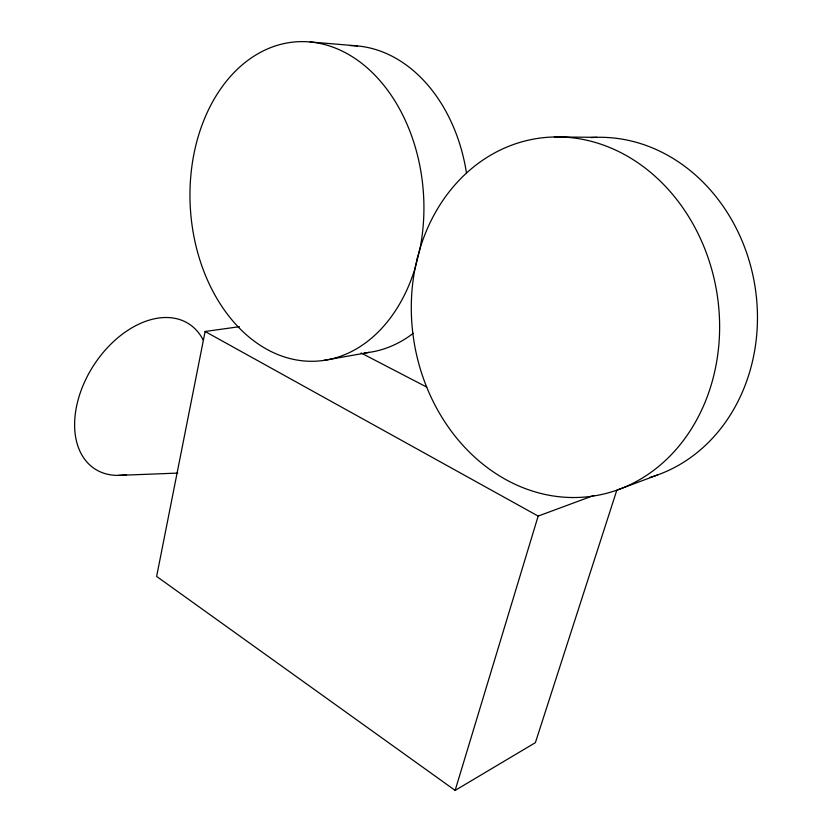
<?xml version="1.0" encoding="UTF-8"?>
<svg xmlns="http://www.w3.org/2000/svg" width="832" height="832" viewBox="0 0 832 832"><rect width="100%" height="100%" fill="white"/><g stroke="black" fill="none" stroke-linecap="round" stroke-linejoin="round"><path stroke-width="1.25" d="M239.46 326.685L205.109 331.49L156.624 576.43L455.135 790.4L535.382 742.654L616.824 490.194M455.135 790.4L538.158 516.079L593.809 495.466M618.02 489.746L657.831 474.854M323.887 360.402L369.294 352.352M118.602 475.374L177.778 473.086M554.33 136.968L597.126 137.322M310.138 41.954L357.51 45.926M361.098 352.997L426.764 387.119M205.109 331.49L538.158 516.079M591.126 137.592A173.212 150.186 81 0 1 754.551 283.722A173.212 150.186 81 0 1 649.875 477.454M350.074 45.573A153.951 115.586 86.9 0 1 466.419 172.723M413.317 333.247A153.951 115.586 86.9 0 1 364.53 352.924M126.568 474.656A86.403 57.418 -57 0 1 89.835 371.686A86.403 57.418 -57 0 1 203.185 340.049M417.3 258.274L415.064 268.32A180.96 153.379 80.7 0 0 605.519 493.574A180.96 153.379 80.7 0 0 678.527 201.843A180.96 153.379 80.7 0 0 420.056 248.394L417.3 258.274M420.056 248.394L415.064 268.32A159.994 116.782 86.4 0 1 217.464 299.447A159.994 116.782 86.4 0 1 281.341 44.21A159.994 116.782 86.4 0 1 420.056 248.394"/></g></svg>
